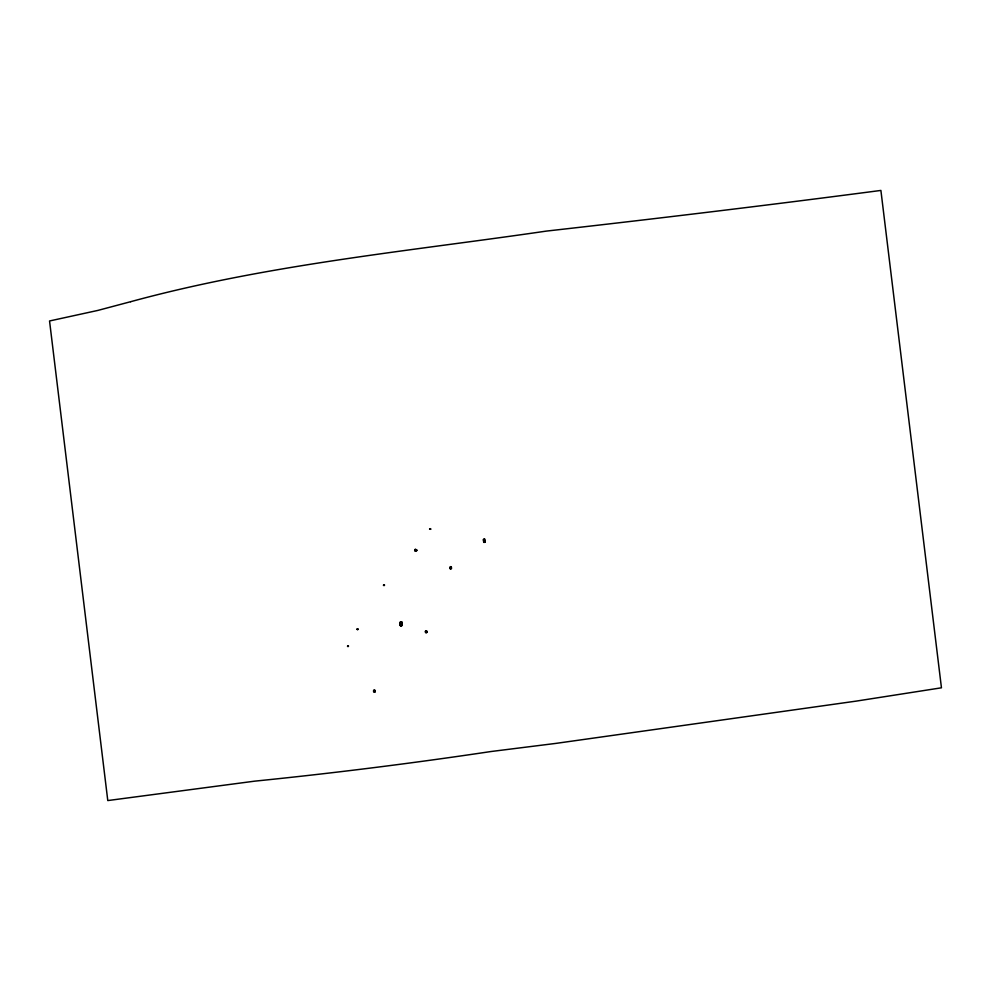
<?xml version="1.0" encoding="UTF-8"?>
<svg xmlns="http://www.w3.org/2000/svg" width="991" height="991" viewBox="0 0 991 991"><rect width="100%" height="100%" fill="white"/><g stroke="black" fill="none" stroke-linecap="round" stroke-linejoin="round"><path stroke-width="1.49" d="M415.477 549.101L416.344 551.008M415.402 550.525L415.365 551.256L416.406 549.658M401.107 622.583L401.863 624.057M383.839 585.508L383.963 584.752M414.808 550.129L414.634 550.773L416.976 550.03M414.845 549.547L416.951 550.587M401.182 623.054L401.528 622.175M347.903 646.541L348.2 645.884M401.912 621.815L401.764 623.698L400.228 623.116L400.191 621.964M399.695 625.21L400.054 624.565M430.49 528.674L429.871 528.934M357.181 629.545L357.751 628.74M401.9 624.194L401.912 625.717L400.389 625.135L400.339 623.996M383.542 585.421L384.421 584.901M347.68 646.429L348.547 646.058M429.549 529.008L430.614 529.095M357.02 629.359L358.123 629.211M383.455 585.21L384.558 585.223M375.205 690.306L374.809 691.706L373.619 690.405M347.457 646.206L348.386 646.33M429.883 528.76L430.751 529.157M357.119 629.136L357.974 629.558M383.616 585.012L384.31 585.545M348.188 646.504L347.779 645.785M375.069 692.288L373.929 690.194M484.772 540.145L485.144 541.854L483.719 542.139L483.348 539.761M484.587 539.971L484.079 542.473L483.757 540.145M451.252 567.323L450.298 568.884L450.224 567.942M401.219 622.348L400.612 624.033L400.513 623.091M430.168 528.637L430.305 529.355M483.484 539.265L483.843 541.705L485.057 542.164L484.71 538.931M426.737 631.131L426.96 632.332L425.486 632.072L425.461 631.044M401.268 625.098L401.417 626.039L400.748 623.723M426.564 630.821L426.824 631.8L425.597 632.605L425.473 631.391M426.427 631.453L426.638 632.679L425.721 630.771M401.466 621.939L401.479 623.351L400.191 623.735L400.116 622.819M401.516 623.302L401.925 625.098L400.339 625.755L400.277 624.838M374.586 690.38L374.821 691.247L373.619 691.743L373.52 690.702M426.18 630.672L426.068 632.791L425.907 631.564M401.12 621.691L401.268 624.02L400.599 621.704M401.281 623.711L400.773 626.064L400.599 624.664M374.325 690.194L373.941 691.966L373.818 690.913M357.392 628.851L357.491 629.582M451.4 566.976L451.376 568.363L450.025 568.5L449.914 567.137M484.438 540.516L484.673 542.362L484.079 538.955M451.165 566.666L451.475 568.561L450.174 567.199M450.67 566.579L450.917 568.983L450.806 568.029M130.663 301.698L97.812 310.431L49.55 320.973L107.784 800.567L254.798 781.143A3760.052 2816.645 -6.9 0 0 490.904 751.537L555.778 743.411L856.174 701.12L941.45 687.804L880.9 190.433C769.499 205.05 657.987 218.491 546.338 231.101C407.264 251.417 266.666 264.597 130.663 301.698"/></g></svg>
